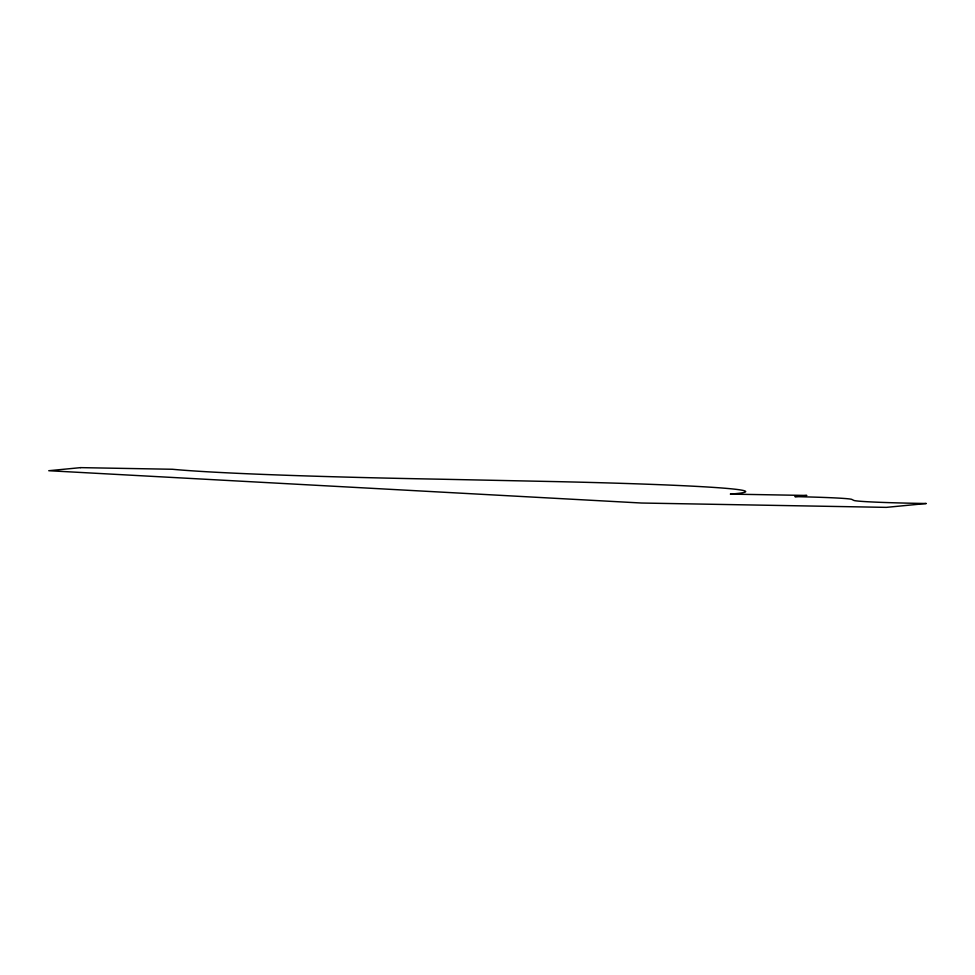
<?xml version="1.0" encoding="UTF-8"?>
<svg xmlns="http://www.w3.org/2000/svg" width="975" height="975" viewBox="0 0 975 975"><rect width="100%" height="100%" fill="white"/><g stroke="black" fill="none" stroke-linecap="round" stroke-linejoin="round"><path stroke-width="1.46" d="M80.669 467.634L48.75 470.718L641.55 503.027L886.348 507.366L926.25 503.514A92.686 2.584 0.6 0 1 853.771 500.382L851.821 499.419A90.87 2.535 0.6 0 0 794.869 496.616L806.837 495.458L730.336 494.106A310.196 8.665 0.6 0 0 558.98 481.674L440.03 479.2A393.035 10.969 0.6 0 1 172.478 469.268L80.669 467.634"/></g></svg>
